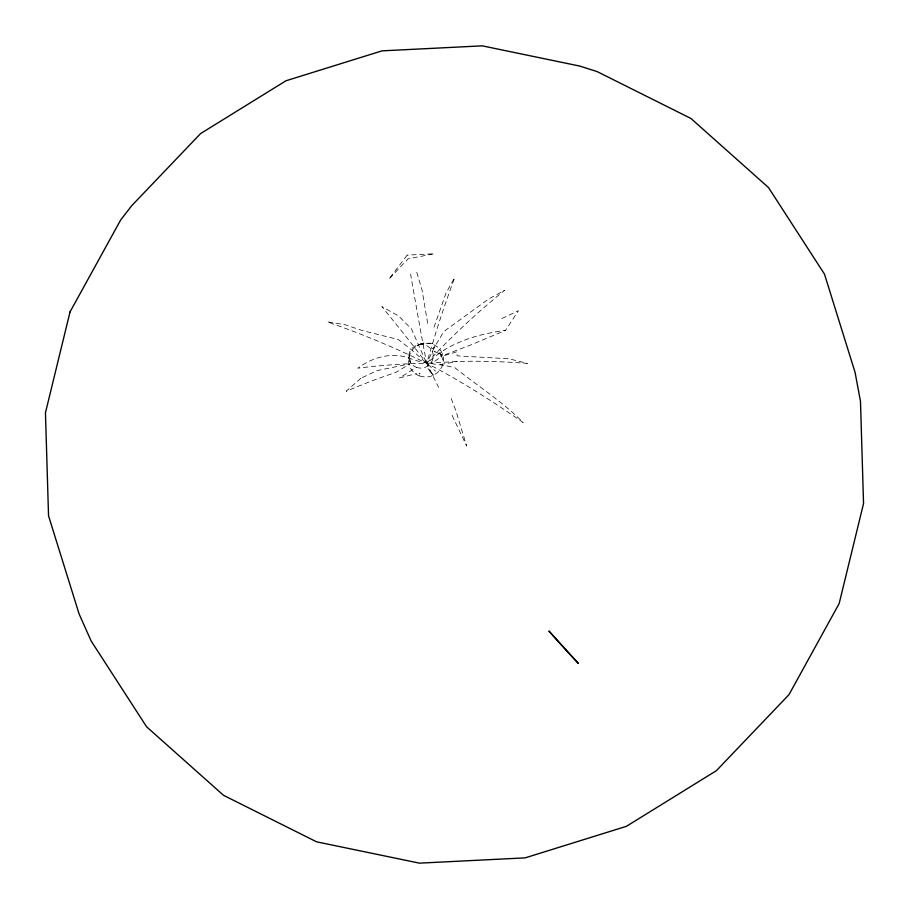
<?xml version="1.0" encoding="UTF-8"?>
<svg xmlns="http://www.w3.org/2000/svg" width="909" height="909" viewBox="0 0 909 909"><rect width="100%" height="100%" fill="white"/><g stroke="black" fill="none" stroke-linecap="round" stroke-linejoin="round"><path stroke-width="0.68" stroke-dasharray="4.54 3.41" d="M408.698 358.748L410.186 352.749L409.743 354.442M433.991 327.251L446.126 292.789L454.716 277.597A197.355 33.315 -70.9 0 0 436.877 329.285L426.639 363.305L438.627 387.427M501.893 318.514L518.425 310.719L505.574 330.331C482.634 333.501 459.238 339.546 439.945 352.794L441.126 356.612L456.966 351.726L457.091 355.828L508.892 358.782L527.459 363.384A197.355 50.563 6 0 0 457.693 361.475L426.639 363.305L411.493 329.001L398.403 315.798L381.803 306.594A197.355 20.941 51 0 1 426.639 363.305L434.741 346.727L443.887 331.49L488.633 299.004L504.677 290.255A197.355 50.563 -40.6 0 0 426.639 363.305L410.209 363.736A197.355 54.256 -9.5 0 0 357.771 368.202C372.633 357.192 391.688 351.76 409.607 358.191C424.208 364.543 440.206 363.384 455.25 367.986C477.884 386.2 502.768 401.71 523.164 422.583A197.355 33.315 36.3 0 0 426.639 363.305A197.355 43.416 21.3 0 0 327.183 321.843L344.772 324.627L362.18 330.512L398.426 339.58L412.538 350.681L435.468 371.111M434.934 346.443L432.639 348.749L436.263 346.181M442.422 354.93L434.434 351.533L442.422 354.93L441.013 356.237L472.623 344.238L505.574 330.331M439.945 352.794L426.639 363.305A197.355 7.147 79.9 0 1 410.629 274.2M434.729 361.248L441.672 356.396L443.399 361.418M422.015 343.397L417.083 345.522L424.083 343L422.14 343.397M413.095 369.395L399.574 377.894L416.595 373.622M424.083 343L419.06 344.613M418.913 344.852L417.083 345.522L423.276 343.488M440.297 364.554L457.693 361.475M427.821 343.261L432.491 343.307L432.866 344.909L432.252 344.181M409.845 361.35L410.482 362.452L409.402 355.987M452.125 415.356L466.681 446.114L455.988 411.129L450.273 396.017M416.776 272.336L422.049 290.062L428.128 326.036M419.947 373.61L419.197 373.872L419.947 373.61M407.187 255.122L388.745 279.336L408.039 258.838L434.275 253.77L407.187 255.122M360.896 378.246L346.159 391.268A197.355 54.256 -25.1 0 1 395.585 372.531L410.209 363.736L377.008 370.645L360.896 378.246M432.866 374.269L427.832 368.463L433.184 375.326L432.866 374.269M419.844 375.996A17.51 16.817 -17.3 0 0 443.274 357.021A17.51 16.817 -17.3 0 0 415.038 347.249A17.51 16.817 -17.3 0 0 419.844 375.996M416.652 367.429A12.283 11.806 -17.3 0 0 433.093 354.112A12.283 11.806 -17.3 0 0 413.277 347.249A12.283 11.806 -17.3 0 0 416.652 367.429"/><path stroke-width="1.36" d="M70.05 311.878L45.45 412.777L48.541 515.823L79.106 613.973L91.139 640.981L146.622 726.814L223.523 795.318L316.571 841.814L419.447 863.152L525.129 857.869L626.415 826.326L716.406 770.662L788.967 694.681L839.155 603.565L863.55 503.518L860.482 401.346L855.051 372.292L824.486 274.143L768.514 187.572L690.965 118.488L597.111 71.584L579.806 66.084L482.247 45.848L382.019 50.859L285.96 80.776L200.605 133.566L131.794 205.616L120.67 219.978L70.05 311.878M578.306 663.365L548.922 631.028A192.981 20.475 51 0 0 578.306 663.365"/></g></svg>
